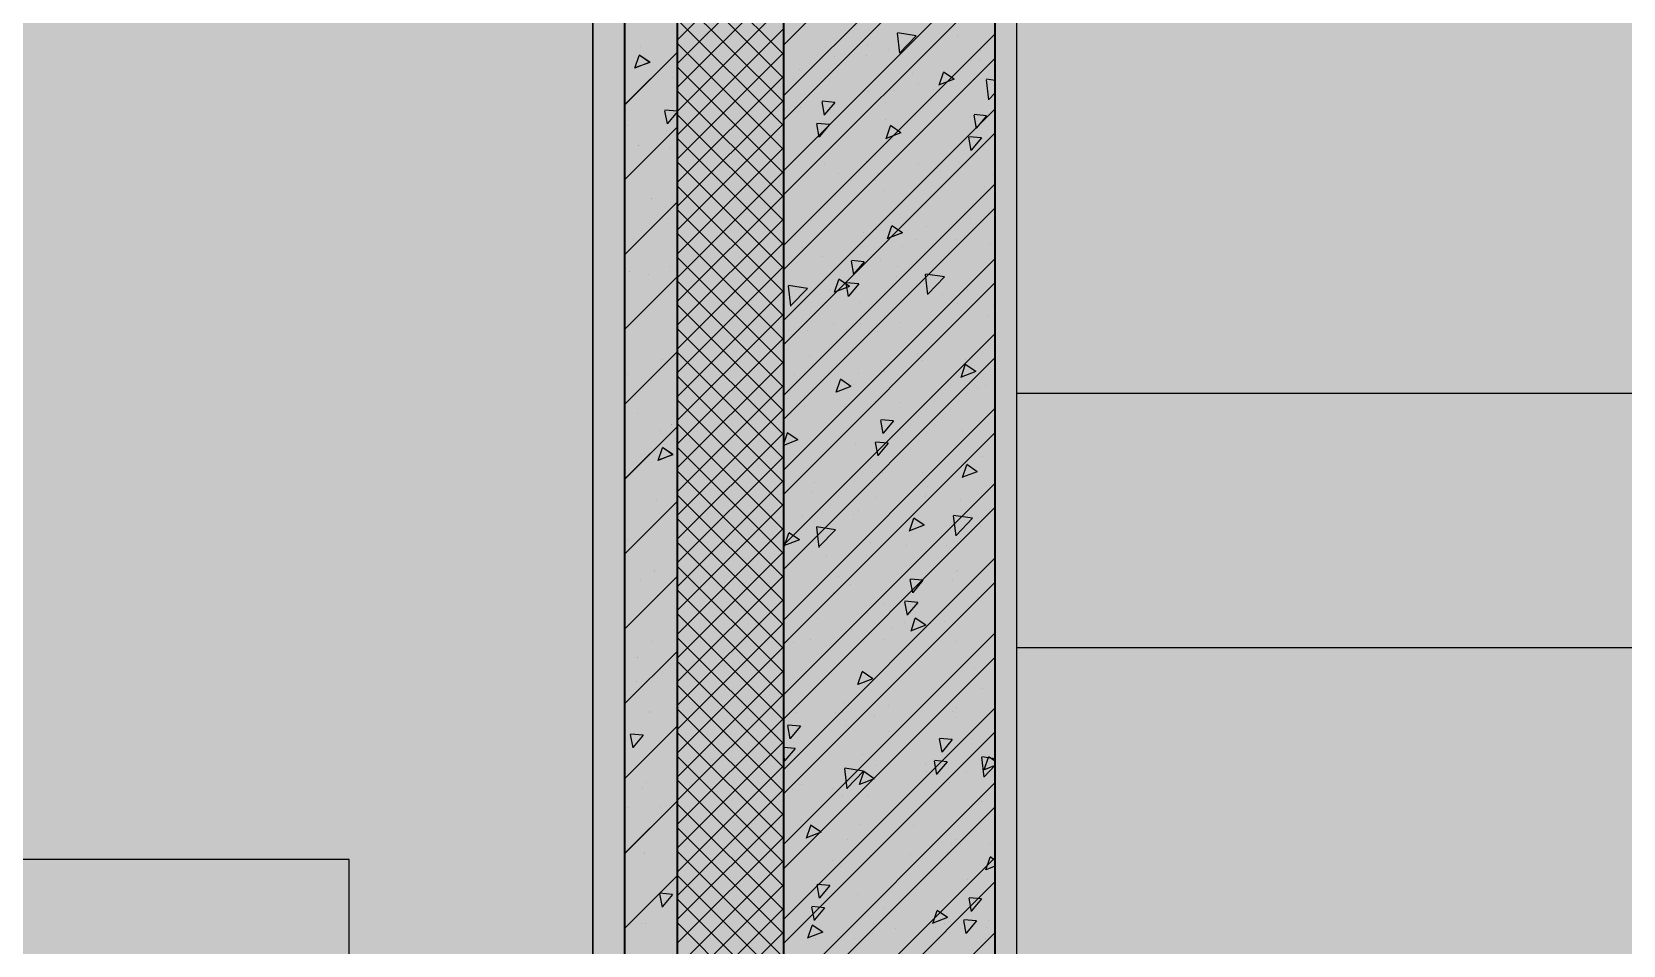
# Model space of a CAD drawing. Header units: inches. Extents: x 143994 to 247866, y 243815 to 272761.
# Drawn here: x 231828 to 233331, y 260375 to 261238 of the extents above; entities that cross this region are included whole.
import ezdxf

# ---------------------------------------------------------------- set-up
doc = ezdxf.new("R2010")
doc.units = ezdxf.units.IN
doc.header["$LTSCALE"] = 1000
doc.header["$MEASUREMENT"] = 0
doc.layers.get('DEFPOINTS').update_dxf_attribs({"color": 62})
for name, color, linetype in [('0-建筑1F', 127, 'Continuous'), ('0-建筑2F', 127, 'Continuous'), ('A-S-face(建筑粉刷线)', 136, 'Continuous'), ('A-Wall-Patn', 255, 'Continuous'), ('I-finish', 8, 'Continuous'), ('PUB_HATCH', 8, 'Continuous')]:
    doc.layers.add(name, color=color, linetype=linetype)
for name, color, linetype, lineweight in [('A-M-Stone', 11, 'Continuous', 15), ('A-Wall', 254, 'Continuous', 35), ('W-保温层', 8, 'Continuous', 13)]:
    doc.layers.add(name, color=color, linetype=linetype, lineweight=lineweight)

# ---------------------------------------------------------------- blocks, each defined once
blk = doc.blocks.new('144')
at = {"layer": 'A-M-Stone', "color": 127}
blk.add_line((647806.9, -381870.3), (647806.9, -378230.3), dxfattribs=at)
at = {"layer": 'A-S-face(建筑粉刷线)', "color": 127}
blk.add_line((648206.9, -378630.3), (648206.9, -382230.3), dxfattribs=at)
at = {"layer": 'A-Wall', "color": 127}
for p, q in [((647836.9, -378260.3), (647836.9, -381950.3)), ((647886.9, -381950.3), (647886.9, -378310.3)), ((647986.9, -378410.3), (647986.9, -382050.3)), ((648186.9, -382210.3), (648186.9, -378610.3))]:
    blk.add_line(p, q, dxfattribs=at)
at = {"layer": 'PUB_HATCH', "color": 127, "linetype": 'Continuous'}
for p, q in [((648186.9, -378779.2), (647986.9, -378979.2)), ((648186.9, -378849.9), (647986.9, -379049.9)), ((648186.9, -378920.6), (647986.9, -379120.6)), ((648094.3, -378919.9), (648096.5, -378938.9)), ((648112.4, -378922.3), (648094.6, -378919.5)), ((648112.4, -378922.3), (648096.8, -378938.5)), ((648151.7, -378921.9), (648151.7, -378921.9)), ((647886.9, -378937.8), (647836.9, -378987.8)), ((647850.3, -378941.2), (647846.3, -378953.3)), ((647860.6, -378947.5), (647850.6, -378940.7)), ((647851.7, -378932.3), (647851.7, -378932.3)), ((648035, -378941.9), (648035, -378941.9)), ((648065.2, -378941.3), (648065.2, -378941.3)), ((648085.8, -378935), (648085.8, -378935)), ((648172, -378945.8), (648172, -378945.8)), ((647860.6, -378947.5), (647846.5, -378952.8)), ((648137.7, -378957.3), (648133.7, -378969.3)), ((648148, -378963.5), (648138, -378956.8)), ((647882.1, -378961.9), (647882.1, -378961.9)), ((648091.4, -378973.8), (648091.4, -378973.8)), ((648148, -378963.5), (648134, -378968.8)), ((648167.2, -378963.9), (648167.2, -378963.9)), ((648082.9, -378985.8), (648082.9, -378985.8)), ((647874.7, -378993.2), (647877, -379005.7)), ((647886.9, -378993.7), (647875, -378992.7)), ((647886.9, -378993.8), (647877.3, -379005.2)), ((648186.9, -378991.3), (647986.9, -379191.3)), ((648018.2, -379005.7), (648020.5, -379018.2)), ((648030.4, -379006.2), (648018.5, -379005.2)), ((648083.4, -379001.6), (648083.4, -379001.6)), ((647886.9, -379008.5), (647836.9, -379058.5)), ((647839.3, -379007), (647839.3, -379007)), ((647876.5, -379011.6), (647876.5, -379011.6)), ((648030.4, -379006.2), (648020.8, -379017.7)), ((648090.1, -379020.6), (648090.1, -379020.6)), ((648161.6, -379018.3), (648164, -379030.8)), ((648173.9, -379018.8), (648161.9, -379017.8)), ((648173.9, -379018.8), (648164.2, -379030.3)), ((647849.7, -379025.9), (647849.7, -379025.9)), ((647879.7, -379028.5), (647879.7, -379028.5)), ((648164.6, -379036.1), (648164.6, -379036.1)), ((648025.5, -379043), (648025.5, -379043)), ((648114.6, -379042.7), (648114.6, -379042.7)), ((648132.2, -379047.5), (648132.2, -379047.5)), ((648186.9, -379062.1), (647986.9, -379262.1)), ((648038.8, -379052.7), (648038.8, -379052.7)), ((648184.8, -379053.1), (648184.8, -379053.1)), ((647886.9, -379079.2), (647836.9, -379129.2)), ((647862.4, -379075.9), (647862.4, -379075.9)), ((648081, -379068.1), (648081, -379068.1)), ((647877.3, -379095), (647877.3, -379095)), ((648074.7, -379105.2), (648074.7, -379105.2)), ((648089.1, -379102.3), (648085, -379114.4)), ((648099.3, -379108.5), (648085.3, -379113.9)), ((648099.3, -379108.5), (648089.4, -379101.8)), ((648062, -379121.6), (648062, -379121.6)), ((648112, -379115), (648112, -379115)), ((648182.4, -379119.7), (648182.4, -379119.7)), ((647879.7, -379140.6), (647879.7, -379140.6)), ((648186.9, -379132.8), (647986.9, -379332.8)), ((648078.5, -379134.7), (648078.5, -379134.7)), ((647886.9, -379149.9), (647836.9, -379199.9)), ((647841.4, -379145.2), (647841.4, -379145.2)), ((647859.9, -379148.2), (647859.9, -379148.2)), ((648045.9, -379156.1), (648048.2, -379168.7)), ((648058.2, -379156.7), (648046.2, -379155.6)), ((648093.3, -379149.7), (648093.3, -379149.7)), ((648120.8, -379147.8), (648123, -379166.8)), ((648138.9, -379150.2), (648121.1, -379147.4)), ((648138.9, -379150.2), (648123.3, -379166.4)), ((647874.8, -379161.6), (647874.8, -379161.6)), ((648058.2, -379156.7), (648048.5, -379168.2)), ((648151.1, -379175.1), (648151.1, -379175.1)), ((648180, -379186.3), (648180, -379186.3)), ((648185.7, -379177.3), (648185.7, -379177.3)), ((648009.3, -379200.5), (648009.3, -379200.5)), ((648034.4, -379195.2), (648034.4, -379195.2)), ((648059.4, -379193.9), (648059.4, -379193.9)), ((648076.1, -379201.3), (648076.1, -379201.3)), ((648186.9, -379203.5), (647986.9, -379403.5)), ((647886.9, -379220.6), (647836.9, -379270.6)), ((647872.4, -379228.2), (647872.4, -379228.2)), ((648011.3, -379224.5), (648011.3, -379224.5)), ((648118.1, -379229), (648118.1, -379229)), ((647840, -379242.3), (647840, -379242.3)), ((648082.4, -379239.1), (648082.4, -379239.1)), ((648040.4, -379247.3), (648036.4, -379259.4)), ((648050.6, -379253.5), (648036.6, -379258.9)), ((648050.6, -379253.5), (648040.7, -379246.8)), ((648053.5, -379251.3), (648053.5, -379251.3)), ((648133.1, -379256.2), (648133.1, -379256.2)), ((648160.3, -379255.8), (648160.3, -379255.8)), ((648177.5, -379252.9), (648177.5, -379252.9)), ((648186.9, -379274.2), (647986.9, -379474.2)), ((648006.8, -379272.8), (648006.8, -379272.8)), ((648073.7, -379267.9), (648073.7, -379267.9)), ((647886.9, -379291.3), (647836.9, -379341.3)), ((647849.1, -379279.1), (647849.1, -379279.1)), ((647881, -379289.4), (647881, -379289.4)), ((647870, -379294.8), (647870, -379294.8)), ((648073.7, -379306.6), (648076, -379319.1)), ((648085.9, -379307.1), (648074, -379306.1)), ((647872.4, -379311.8), (647868.3, -379323.9)), ((647882.6, -379318), (647868.6, -379323.4)), ((647882.6, -379318), (647872.7, -379311.3)), ((648085.9, -379307.1), (648076.3, -379318.6)), ((648175.1, -379319.5), (648175.1, -379319.5)), ((648071.2, -379334.5), (648071.2, -379334.5)), ((648080.5, -379335), (648080.5, -379335)), ((648159.8, -379327.8), (648155.7, -379339.9)), ((648170, -379334.1), (648156, -379339.4)), ((648156.2, -379325.1), (648156.2, -379325.1)), ((648170, -379334.1), (648160.1, -379327.3)), ((648186.9, -379344.9), (647986.9, -379544.9)), ((647886.9, -379362.1), (647836.9, -379412.1)), ((647867.5, -379361.3), (647867.5, -379361.3)), ((648014.5, -379353.5), (648014.5, -379353.5)), ((648074.1, -379358.4), (648074.1, -379358.4)), ((648121.3, -379358), (648121.3, -379358)), ((648147.3, -379375.7), (648149.6, -379394.7)), ((648165.4, -379378.1), (648147.6, -379375.4)), ((648165.4, -379378.1), (648149.9, -379394.4)), ((647991.7, -379392.4), (647987.7, -379404.4)), ((648002, -379398.6), (647992, -379391.9)), ((648172.7, -379386), (648172.7, -379386)), ((647840.8, -379398.5), (647840.8, -379398.5)), ((648002, -379398.6), (647988, -379403.9)), ((648068.8, -379401), (648068.8, -379401)), ((648103.6, -379404), (648103.6, -379404)), ((648153.7, -379397.4), (648153.7, -379397.4)), ((648186.9, -379415.6), (647986.9, -379615.6)), ((648027.9, -379413.9), (648027.9, -379413.9)), ((647886.9, -379432.8), (647836.9, -379482.8)), ((647851.5, -379437.1), (647851.5, -379437.1)), ((647865.1, -379427.9), (647865.1, -379427.9)), ((648039.3, -379432.8), (648039.3, -379432.8)), ((648146.1, -379437.3), (648146.1, -379437.3)), ((648150.5, -379428.4), (648150.5, -379428.4)), ((647868, -379450.7), (647868, -379450.7)), ((648033.8, -379448.4), (648033.8, -379448.4)), ((648113.7, -379457.6), (648101.7, -379456.5)), ((648170.2, -379452.6), (648170.2, -379452.6)), ((648066.4, -379467.6), (648066.4, -379467.6)), ((648081.5, -379459.7), (648081.5, -379459.7)), ((648101.4, -379457), (648103.8, -379469.6)), ((648113.7, -379457.6), (648104, -379469.1)), ((648186.9, -379486.3), (647986.9, -379686.3)), ((648051, -379482.8), (648051, -379482.8)), ((648101.1, -379476.2), (648101.1, -379476.2)), ((648111.1, -379472.9), (648107.1, -379485)), ((648121.4, -379479.1), (648107.4, -379484.5)), ((648121.4, -379479.1), (648111.4, -379472.4)), ((647862.7, -379494.5), (647862.7, -379494.5)), ((648081.8, -379492.3), (648081.8, -379492.3)), ((647886.9, -379503.5), (647836.9, -379553.5)), ((647849, -379509.4), (647849, -379509.4)), ((648167.8, -379519.2), (648167.8, -379519.2)), ((647848.5, -379532.4), (647848.5, -379532.4)), ((648063.9, -379534.2), (648063.9, -379534.2)), ((648174.8, -379538.5), (648174.8, -379538.5)), ((647860.2, -379561.1), (647860.2, -379561.1)), ((648186.9, -379557), (647986.9, -379757)), ((647998.4, -379561.7), (647998.4, -379561.7)), ((648042.6, -379561.9), (648042.6, -379561.9)), ((648048.5, -379555.1), (648048.5, -379555.1)), ((647886.9, -379574.2), (647836.9, -379624.2)), ((648149.3, -379566.4), (648149.3, -379566.4)), ((647842.3, -379582.4), (647844.6, -379594.9)), ((647854.5, -379582.9), (647842.6, -379581.9)), ((647854.5, -379582.9), (647844.9, -379594.4)), ((648165.4, -379585.8), (648165.4, -379585.8)), ((647998, -379595.5), (647986.9, -379594.5)), ((647986.9, -379601.3), (647988, -379607.4)), ((647998, -379595.5), (647988.3, -379606.9)), ((648061.5, -379600.8), (648061.5, -379600.8)), ((648141.4, -379608), (648129.5, -379607)), ((648173.9, -379603.7), (648176.1, -379622.6)), ((648186.9, -379605.3), (648174.2, -379603.3)), ((648062.5, -379617.9), (648058.4, -379630)), ((648072.7, -379624.1), (648062.8, -379617.4)), ((648073.5, -379611.7), (648073.5, -379611.7)), ((648122.2, -379617.4), (648122.2, -379617.4)), ((648129.2, -379607.5), (648131.5, -379620)), ((648141.4, -379608), (648131.8, -379619.5)), ((648186.9, -379611.3), (648176.4, -379622.3)), ((647853.8, -379632.2), (647853.8, -379632.2)), ((647857.8, -379627.7), (647857.8, -379627.7)), ((648186.9, -379627.7), (647986.9, -379827.7)), ((647995.9, -379634), (647995.9, -379634)), ((648072.7, -379624.1), (648058.7, -379629.5)), ((647886.9, -379644.9), (647836.9, -379694.9)), ((647840.2, -379651.7), (647840.2, -379651.7)), ((647870, -379650.6), (647870, -379650.6)), ((648067.4, -379641.2), (648067.4, -379641.2)), ((648163, -379652.4), (648163, -379652.4)), ((648174.1, -379645.7), (648174.1, -379645.7)), ((648002.8, -379663.6), (648002.8, -379663.6)), ((648059.1, -379667.4), (648059.1, -379667.4)), ((648109.5, -379668.1), (648109.5, -379668.1)), ((648149.9, -379681.7), (648149.9, -379681.7)), ((647855.4, -379694.2), (647855.4, -379694.2)), ((648069.6, -379696.3), (648069.6, -379696.3)), ((648145.3, -379686.3), (648145.3, -379686.3)), ((648186.9, -379698.4), (647986.9, -379898.4)), ((648033.3, -379701.7), (648033.3, -379701.7)), ((648181.8, -379698.4), (648177.8, -379710.5)), ((648186.9, -379706.6), (648178.1, -379710)), ((648186.9, -379701.2), (648182.1, -379697.9)), ((647886.9, -379715.6), (647836.9, -379765.6)), ((648160.5, -379718.9), (648160.5, -379718.9)), ((647870, -379732.8), (647872.3, -379745.3)), ((647882.3, -379733.3), (647870.3, -379732.3)), ((647882.3, -379733.3), (647872.6, -379744.8)), ((648056.6, -379733.9), (648056.6, -379733.9)), ((648013.5, -379745.3), (648015.8, -379757.9)), ((648025.7, -379745.9), (648013.8, -379744.8)), ((648025.7, -379745.9), (648016.1, -379757.4)), ((648081.2, -379745.6), (648081.2, -379745.6)), ((648169.2, -379758.4), (648157.2, -379757.4)), ((647852.9, -379760.8), (647852.9, -379760.8)), ((647857.1, -379761.2), (647857.1, -379761.2)), ((648186.9, -379769.2), (647986.9, -379969.2)), ((648013.8, -379762.9), (648009.7, -379775)), ((648024, -379769.1), (648010, -379774.5)), ((648024, -379769.1), (648014.1, -379762.4)), ((648070.6, -379770.3), (648070.6, -379770.3)), ((648092.7, -379765.2), (648092.7, -379765.2)), ((648142.8, -379758.6), (648142.8, -379758.6)), ((648156.9, -379757.9), (648159.3, -379770.4)), ((648169.2, -379758.4), (648159.5, -379769.9)), ((648016.9, -379775.1), (648016.9, -379775.1)), ((648177.4, -379774.8), (648177.4, -379774.8))]:
    blk.add_line(p, q, dxfattribs=at)
at = {"layer": 'W-保温层', "color": 127}
for p, q in [((647886.9, -378310.3), (647886.9, -382050.3)), ((647986.9, -382050.3), (647986.9, -378410.3))]:
    blk.add_line(p, q, dxfattribs=at)
at = {"layer": 'W-保温层', "color": 127, "linetype": 'Continuous'}
for p, q in [((647986.9, -378826.1), (647886.9, -378926.1)), ((647886.9, -378862.3), (647986.9, -378962.3)), ((647986.9, -378871), (647886.9, -378971)), ((647886.9, -378907.2), (647986.9, -379007.2)), ((647986.9, -378915.9), (647886.9, -379015.9)), ((647886.9, -378952.1), (647986.9, -379052.1)), ((647986.9, -378960.8), (647886.9, -379060.8)), ((647886.9, -378997), (647986.9, -379097)), ((647986.9, -379005.7), (647886.9, -379105.7)), ((647886.9, -379041.9), (647986.9, -379141.9)), ((647986.9, -379050.6), (647886.9, -379150.6)), ((647886.9, -379086.8), (647986.9, -379186.8)), ((647986.9, -379095.5), (647886.9, -379195.5)), ((647886.9, -379131.7), (647986.9, -379231.7)), ((647986.9, -379140.4), (647886.9, -379240.4)), ((647886.9, -379176.6), (647986.9, -379276.6)), ((647986.9, -379185.3), (647886.9, -379285.3)), ((647886.9, -379221.5), (647986.9, -379321.5)), ((647986.9, -379230.2), (647886.9, -379330.2)), ((647886.9, -379266.4), (647986.9, -379366.4)), ((647986.9, -379275.1), (647886.9, -379375.1)), ((647886.9, -379311.3), (647986.9, -379411.3)), ((647986.9, -379320), (647886.9, -379420)), ((647886.9, -379356.2), (647986.9, -379456.2)), ((647986.9, -379364.9), (647886.9, -379464.9)), ((647886.9, -379401.1), (647986.9, -379501.1)), ((647986.9, -379409.8), (647886.9, -379509.8)), ((647886.9, -379446), (647986.9, -379546)), ((647986.9, -379454.7), (647886.9, -379554.7)), ((647886.9, -379490.9), (647986.9, -379590.9)), ((647986.9, -379499.6), (647886.9, -379599.6)), ((647886.9, -379535.8), (647986.9, -379635.8)), ((647986.9, -379544.5), (647886.9, -379644.5)), ((647886.9, -379580.7), (647986.9, -379680.7)), ((647986.9, -379589.4), (647886.9, -379689.4)), ((647886.9, -379625.6), (647986.9, -379725.6)), ((647986.9, -379634.3), (647886.9, -379734.3)), ((647886.9, -379670.5), (647986.9, -379770.5)), ((647986.9, -379679.2), (647886.9, -379779.2)), ((647886.9, -379715.4), (647986.9, -379815.4)), ((647986.9, -379724.2), (647886.9, -379824.2)), ((647886.9, -379760.3), (647986.9, -379860.3)), ((647986.9, -379769.1), (647886.9, -379869.1))]:
    blk.add_line(p, q, dxfattribs=at)
blk = doc.blocks.new('1442323')
at = {"layer": 'A-M-Stone', "color": 127}
blk.add_line((689856.9, -382439.3), (689856.9, -378319.3), dxfattribs=at)
at = {"layer": 'A-S-face(建筑粉刷线)', "color": 127}
blk.add_line((690256.9, -378719.3), (690256.9, -382439.3), dxfattribs=at)
at = {"layer": 'A-Wall', "color": 127}
for p, q in [((689886.9, -378349.3), (689886.9, -382439.3)), ((689936.9, -382439.3), (689936.9, -378399.3)), ((690036.9, -378499.3), (690036.9, -382439.3)), ((690236.9, -382439.3), (690236.9, -378699.3))]:
    blk.add_line(p, q, dxfattribs=at)
at = {"layer": 'I-finish', "color": 127}
for p, q in [((692836.9, -379349.3), (690256.9, -379349.3)), ((690256.9, -379589.3), (692596.9, -379589.3))]:
    blk.add_line(p, q, dxfattribs=at)
at = {"layer": 'PUB_HATCH', "color": 127, "linetype": 'Continuous'}
for p, q in [((690236.9, -378820.4), (690036.9, -379020.4)), ((690236.9, -378891.1), (690036.9, -379091.1)), ((690236.9, -378961.8), (690036.9, -379161.8)), ((690116.5, -379020.6), (690116.5, -379020.6)), ((689936.9, -379026.8), (689886.9, -379076.8)), ((689900.3, -379030.3), (689896.3, -379042.4)), ((689910.6, -379036.5), (689900.6, -379029.8)), ((689901.7, -379021.3), (689901.7, -379021.3)), ((690236.9, -379032.5), (690036.9, -379232.5)), ((690223.3, -379025.1), (690223.3, -379025.1)), ((689910.6, -379036.5), (689896.5, -379041.9)), ((689932.1, -379050.9), (689932.1, -379050.9)), ((690052, -379043), (690052, -379043)), ((690158.7, -379047.5), (690158.7, -379047.5)), ((690218.4, -379050.9), (690218.4, -379050.9)), ((690117.4, -379063.7), (690117.4, -379063.7)), ((690164.2, -379057.8), (690164.2, -379057.8)), ((690178.9, -379062.5), (690178.9, -379062.5)), ((690228.4, -379052.9), (690230.7, -379071.9)), ((690236.9, -379053.8), (690228.7, -379052.5)), ((690236.9, -379065.3), (690231, -379071.5)), ((690047.6, -379077.9), (690047.6, -379077.9)), ((690052.6, -379079.1), (690052.6, -379079.1)), ((690073.1, -379073.8), (690075.4, -379086.4)), ((690085.4, -379074.3), (690073.4, -379073.3)), ((690085.4, -379074.3), (690075.7, -379085.8)), ((689889.3, -379096.1), (689889.3, -379096.1)), ((689924.7, -379082.2), (689927, -379094.7)), ((689936.9, -379082.7), (689925, -379081.7)), ((689936.9, -379082.8), (689927.3, -379094.2)), ((690147.9, -379103.1), (690137.9, -379096.3)), ((690216.6, -379086.4), (690218.9, -379098.9)), ((690228.8, -379086.9), (690216.9, -379085.8)), ((690228.8, -379086.9), (690219.2, -379098.4)), ((689936.9, -379097.5), (689886.9, -379147.5)), ((689926.5, -379100.6), (689926.5, -379100.6)), ((690236.9, -379103.2), (690036.9, -379303.2)), ((690137.6, -379096.9), (690133.6, -379109)), ((690147.9, -379103.1), (690133.9, -379108.4)), ((689899.7, -379114.9), (689899.7, -379114.9)), ((689929.7, -379117.5), (689929.7, -379117.5)), ((690216, -379117.4), (690216, -379117.4)), ((690115, -379130.2), (690115, -379130.2)), ((690126.3, -379141.4), (690126.3, -379141.4)), ((690202.1, -379131.4), (690202.1, -379131.4)), ((690119.8, -379149.7), (690119.8, -379149.7)), ((690124, -379147.8), (690124, -379147.8)), ((690226.5, -379154.2), (690226.5, -379154.2)), ((689936.9, -379168.2), (689886.9, -379218.2)), ((689912.4, -379165), (689912.4, -379165)), ((689927.3, -379184.1), (689927.3, -379184.1)), ((690236.9, -379173.9), (690036.9, -379373.9)), ((690213.6, -379184), (690213.6, -379184)), ((690112.5, -379196.8), (690112.5, -379196.8)), ((690171.9, -379191.8), (690171.9, -379191.8)), ((690055.2, -379211.8), (690055.2, -379211.8)), ((690149.5, -379210.3), (690149.5, -379210.3)), ((690199.5, -379203.7), (690199.5, -379203.7)), ((689929.7, -379229.7), (689929.7, -379229.7)), ((690037.8, -379224.5), (690037.8, -379224.5)), ((690073.7, -379220.3), (690073.7, -379220.3)), ((690100.9, -379224.3), (690103.2, -379236.8)), ((690113.1, -379224.8), (690101.2, -379223.7)), ((690113.1, -379224.8), (690103.5, -379236.3)), ((690144.6, -379229), (690144.6, -379229)), ((689936.9, -379238.9), (689886.9, -379288.9)), ((689891.4, -379234.2), (689891.4, -379234.2)), ((689909.9, -379237.3), (689909.9, -379237.3)), ((690236.9, -379244.6), (690036.9, -379444.6)), ((690089, -379241.9), (690084.9, -379254)), ((690099.2, -379248.1), (690089.3, -379241.4)), ((689924.8, -379250.6), (689924.8, -379250.6)), ((690041.5, -379247.7), (690043.7, -379266.7)), ((690059.6, -379250.1), (690041.8, -379247.3)), ((690059.6, -379250.1), (690044, -379266.3)), ((690080, -379251.4), (690080, -379251.4)), ((690099.2, -379248.1), (690085.2, -379253.5)), ((690186.7, -379255.9), (690186.7, -379255.9)), ((690211.1, -379250.6), (690211.1, -379250.6)), ((690110.1, -379263.4), (690110.1, -379263.4)), ((690096.8, -379289.2), (690096.8, -379289.2)), ((690146.9, -379282.6), (690146.9, -379282.6)), ((689936.9, -379309.7), (689886.9, -379359.7)), ((689922.4, -379317.2), (689922.4, -379317.2)), ((690236.9, -379315.4), (690036.9, -379515.4)), ((690163.6, -379311.1), (690163.6, -379311.1)), ((690208.7, -379317.2), (690208.7, -379317.2)), ((689890, -379331.3), (689890, -379331.3)), ((690047, -379331.1), (690047, -379331.1)), ((690107.7, -379330), (690107.7, -379330)), ((690208.3, -379322.4), (690204.3, -379334.5)), ((690218.6, -379328.6), (690204.6, -379334)), ((690218.6, -379328.6), (690208.6, -379321.9)), ((690220.6, -379344.8), (690220.6, -379344.8)), ((690041, -379353.6), (690041, -379353.6)), ((690094.3, -379361.5), (690094.3, -379361.5)), ((690147.8, -379358.1), (690147.8, -379358.1)), ((689936.9, -379380.4), (689886.9, -379430.4)), ((689899.1, -379368.2), (689899.1, -379368.2)), ((689931, -379378.4), (689931, -379378.4)), ((690044.2, -379368.1), (690044.2, -379368.1)), ((690128.6, -379374.7), (690130.9, -379387.2)), ((690140.9, -379375.2), (690128.9, -379374.2)), ((690140.9, -379375.2), (690131.2, -379386.7)), ((689920, -379383.8), (689920, -379383.8)), ((690236.9, -379386.1), (690036.9, -379586.1)), ((690040.3, -379386.9), (690036.9, -379397)), ((690050.5, -379393.1), (690036.9, -379398.3)), ((690050.5, -379393.1), (690040.6, -379386.4)), ((690105.2, -379396.6), (690105.2, -379396.6)), ((690206.3, -379383.8), (690206.3, -379383.8)), ((689922.4, -379400.9), (689918.3, -379412.9)), ((689932.6, -379407.1), (689918.6, -379412.4)), ((689932.6, -379407.1), (689922.7, -379400.4)), ((690123.4, -379401.1), (690123.4, -379401.1)), ((690168, -379423.7), (690168, -379423.7)), ((690041.7, -379440.4), (690041.7, -379440.4)), ((690065.8, -379432.9), (690065.8, -379432.9)), ((690172.6, -379437.4), (690172.6, -379437.4)), ((689936.9, -379451.1), (689886.9, -379501.1)), ((689917.5, -379450.4), (689917.5, -379450.4)), ((690236.9, -379456.8), (690036.9, -379656.8)), ((690171.3, -379445), (690171.3, -379445)), ((690203.8, -379450.3), (690203.8, -379450.3)), ((690054.7, -379465), (690054.7, -379465)), ((690102.8, -379463.1), (690102.8, -379463.1)), ((690108, -379459.7), (690108, -379459.7)), ((690159.7, -379467.5), (690155.6, -379479.5)), ((690169.9, -379473.6), (690160, -379466.9)), ((690214.8, -379464.2), (690214.8, -379464.2)), ((690068, -379475.6), (690070.2, -379494.6)), ((690086.1, -379478), (690068.3, -379475.3)), ((690086.1, -379478), (690070.5, -379494.2)), ((690169.9, -379473.6), (690155.9, -379479)), ((689890.8, -379487.5), (689890.8, -379487.5)), ((690191.1, -379492.6), (690191.1, -379492.6)), ((689915.1, -379517), (689915.1, -379517)), ((690115.4, -379502.6), (690115.4, -379502.6)), ((690201.4, -379516.9), (690201.4, -379516.9)), ((689936.9, -379521.8), (689886.9, -379571.8)), ((689901.5, -379526.2), (689901.5, -379526.2)), ((690236.9, -379527.5), (690036.9, -379727.5)), ((690100.4, -379529.7), (690100.4, -379529.7)), ((690156.4, -379525.1), (690158.7, -379537.7)), ((690168.6, -379525.7), (690156.7, -379524.6)), ((690168.6, -379525.7), (690159, -379537.2)), ((689918, -379539.7), (689918, -379539.7)), ((690069.1, -379561.9), (690069.1, -379561.9)), ((690138.5, -379571.5), (690138.5, -379571.5)), ((690163, -379564.4), (690163, -379564.4)), ((690175.8, -379566.4), (690175.8, -379566.4)), ((690188.6, -379564.9), (690188.6, -379564.9)), ((689912.7, -379583.5), (689912.7, -379583.5)), ((690046.4, -379584.4), (690046.4, -379584.4)), ((690062.8, -379581.5), (690062.8, -379581.5)), ((690199, -379583.5), (690199, -379583.5)), ((689936.9, -379592.5), (689886.9, -379642.5)), ((689899, -379598.5), (689899, -379598.5)), ((690236.9, -379598.2), (690036.9, -379798.2)), ((690098, -379596.3), (690098, -379596.3)), ((689898.5, -379621.4), (689898.5, -379621.4)), ((690111, -379612.5), (690107, -379624.6)), ((690121.3, -379618.7), (690107.3, -379624)), ((690121.3, -379618.7), (690111.3, -379612)), ((689910.2, -379650.1), (689910.2, -379650.1)), ((690085.9, -379650.4), (690085.9, -379650.4)), ((690093.9, -379641.2), (690093.9, -379641.2)), ((690136, -379643.8), (690136, -379643.8)), ((690196.5, -379650.1), (690196.5, -379650.1)), ((690200.6, -379645.7), (690200.6, -379645.7)), ((689936.9, -379663.2), (689886.9, -379713.2)), ((690040.7, -379663), (690043, -379675.6)), ((690052.9, -379663.5), (690041, -379662.5)), ((690052.9, -379663.5), (690043.3, -379675)), ((690095.5, -379662.9), (690095.5, -379662.9)), ((690122.8, -379654.4), (690122.8, -379654.4)), ((689892.3, -379671.4), (689894.6, -379683.9)), ((689904.5, -379671.9), (689892.6, -379670.9)), ((689904.5, -379671.9), (689894.9, -379683.4)), ((690236.9, -379668.9), (690036.9, -379868.9)), ((690136, -379668.1), (690136, -379668.1)), ((690184.1, -379675.6), (690186.5, -379688.1)), ((690196.4, -379676.1), (690184.4, -379675.1)), ((690196.4, -379676.1), (690186.7, -379687.6)), ((690230.4, -379693), (690226.3, -379705.1)), ((690236.9, -379696.7), (690230.7, -379692.5)), ((690094.5, -379703.6), (690096.8, -379722.6)), ((690112.6, -379705.9), (690094.8, -379703.2)), ((690112.6, -379705.9), (690097.1, -379722.2)), ((690170.7, -379698.3), (690170.7, -379698.3)), ((690209.7, -379706.1), (690209.7, -379706.1)), ((690236.9, -379700.6), (690226.6, -379704.6)), ((689903.8, -379721.2), (689903.8, -379721.2)), ((689907.8, -379716.7), (689907.8, -379716.7)), ((690054.1, -379718.3), (690054.1, -379718.3)), ((690083.4, -379722.7), (690083.4, -379722.7)), ((690194.1, -379716.6), (690194.1, -379716.6)), ((689936.9, -379733.9), (689886.9, -379783.9)), ((689890.2, -379740.7), (689890.2, -379740.7)), ((689920, -379739.6), (689920, -379739.6)), ((690236.9, -379739.6), (690036.9, -379939.6)), ((690093.1, -379729.5), (690093.1, -379729.5)), ((690062.4, -379757.5), (690058.3, -379769.6)), ((690072.6, -379763.7), (690062.6, -379757)), ((690072.6, -379763.7), (690058.6, -379769.1)), ((690097.1, -379770.3), (690097.1, -379770.3)), ((689905.4, -379783.3), (689905.4, -379783.3)), ((690157.1, -379785), (690157.1, -379785)), ((690191.7, -379783.2), (690191.7, -379783.2)), ((690203.9, -379774.8), (690203.9, -379774.8)), ((690232.8, -379775), (690232.8, -379775)), ((690090.7, -379796), (690090.7, -379796)), ((689936.9, -379804.6), (689886.9, -379854.6)), ((690236.9, -379810.3), (690036.9, -380010.3)), ((690068.4, -379813.5), (690070.7, -379826)), ((690080.7, -379814), (690068.7, -379812.9)), ((690080.7, -379814), (690071, -379825.5)), ((690162.4, -379817.6), (690162.4, -379817.6)), ((689920, -379821.8), (689922.3, -379834.4)), ((689932.3, -379822.4), (689920.3, -379821.3)), ((689932.3, -379822.4), (689922.6, -379833.9)), ((690211.9, -379826), (690214.2, -379838.6)), ((690224.1, -379826.5), (690212.2, -379825.5)), ((690224.1, -379826.5), (690214.5, -379838)), ((690045.8, -379837.6), (690045.8, -379837.6)), ((690181.7, -379838), (690177.7, -379850.1)), ((690192, -379844.2), (690178, -379849.6)), ((690192, -379844.2), (690182, -379837.5)), ((690230.3, -379847.3), (690230.3, -379847.3)), ((689902.9, -379849.8), (689902.9, -379849.8)), ((689907.1, -379850.3), (689907.1, -379850.3)), ((690088.2, -379862.6), (690088.2, -379862.6)), ((690121.9, -379849.6), (690121.9, -379849.6)), ((690180.2, -379853.9), (690180.2, -379853.9)), ((690189.2, -379849.8), (690189.2, -379849.8)), ((690228.7, -379854.1), (690228.7, -379854.1)), ((690104.4, -379863.8), (690104.4, -379863.8))]:
    blk.add_line(p, q, dxfattribs=at)
at = {"layer": 'W-保温层', "color": 127}
for p, q in [((689936.9, -382389.3), (689936.9, -378399.3)), ((690036.9, -378499.3), (690036.9, -382389.3))]:
    blk.add_line(p, q, dxfattribs=at)
at = {"layer": 'W-保温层', "color": 127, "linetype": 'Continuous'}
for p, q in [((689936.9, -378928.8), (690036.9, -379028.8)), ((690036.9, -378937.7), (689936.9, -379037.7)), ((689936.9, -378973.8), (690036.9, -379073.8)), ((690036.9, -378982.6), (689936.9, -379082.6)), ((689936.9, -379018.7), (690036.9, -379118.7)), ((690036.9, -379027.5), (689936.9, -379127.5)), ((689936.9, -379063.6), (690036.9, -379163.6)), ((690036.9, -379072.4), (689936.9, -379172.4)), ((689936.9, -379108.5), (690036.9, -379208.5)), ((690036.9, -379117.3), (689936.9, -379217.3)), ((689936.9, -379153.4), (690036.9, -379253.4)), ((690036.9, -379162.2), (689936.9, -379262.2)), ((689936.9, -379198.3), (690036.9, -379298.3)), ((690036.9, -379207.1), (689936.9, -379307.1)), ((689936.9, -379243.2), (690036.9, -379343.2)), ((690036.9, -379252), (689936.9, -379352)), ((689936.9, -379288.1), (690036.9, -379388.1)), ((690036.9, -379296.9), (689936.9, -379396.9)), ((689936.9, -379333), (690036.9, -379433)), ((690036.9, -379341.8), (689936.9, -379441.8)), ((689936.9, -379377.9), (690036.9, -379477.9)), ((690036.9, -379386.7), (689936.9, -379486.7)), ((689936.9, -379422.8), (690036.9, -379522.8)), ((690036.9, -379431.6), (689936.9, -379531.6)), ((689936.9, -379467.7), (690036.9, -379567.7)), ((690036.9, -379476.5), (689936.9, -379576.5)), ((689936.9, -379512.6), (690036.9, -379612.6)), ((690036.9, -379521.4), (689936.9, -379621.4)), ((689936.9, -379557.5), (690036.9, -379657.5)), ((690036.9, -379566.3), (689936.9, -379666.3)), ((689936.9, -379602.4), (690036.9, -379702.4)), ((690036.9, -379611.2), (689936.9, -379711.2)), ((689936.9, -379647.3), (690036.9, -379747.3)), ((690036.9, -379656.1), (689936.9, -379756.1)), ((689936.9, -379692.2), (690036.9, -379792.2)), ((690036.9, -379701), (689936.9, -379801)), ((689936.9, -379737.1), (690036.9, -379837.1)), ((690036.9, -379745.9), (689936.9, -379845.9)), ((689936.9, -379782), (690036.9, -379882)), ((690036.9, -379790.8), (689936.9, -379890.8)), ((689936.9, -379826.9), (690036.9, -379926.9)), ((690036.9, -379835.7), (689936.9, -379935.7))]:
    blk.add_line(p, q, dxfattribs=at)

msp = doc.modelspace()

# ---------------------------------------------------------------- hatches: boundary and pattern name
at = {"layer": 'DEFPOINTS'}
h = msp.add_hatch(dxfattribs=at)
h.set_pattern_fill('ANSI31', color=250)
h.set_pattern_definition([(45, (0, 0), (-1.122532015, 1.122532015), [])])
h.paths.add_polyline_path([(247866.03, 243814.78), (223286.02, 243814.78), (223286.02, 270814.78), (247866.03, 270814.78)])

# ---------------------------------------------------------------- linework, layer by layer
at = {"layer": 'A-Wall-Patn'}
for p, q in [((232388.2, 258256.1), (232388.2, 261896.1)), ((232738.2, 257946.1), (232738.2, 261546.1))]:
    msp.add_line(p, q, dxfattribs=at)
at = {"layer": 'A-Wall-Patn', "color": 11}
msp.add_lwpolyline([(215828.2, 253131.1), (215828.2, 260486.1), (217958.2, 260486.1), (217958.2, 264126.1), (222398.2, 264126.1), (222398.2, 264396.1), (223398.2, 264396.1), (223398.2, 260436.1), (225208.2, 260436.1), (225208.2, 264126.1), (230718.2, 264126.1), (230718.2, 258286.1), (232358.2, 258286.1), (232358.2, 261926.1), (237483.2, 261926.1), (237483.2, 262196.1), (238483.2, 262196.1), (238483.2, 261926.1), (242918.2, 261926.1), (242918.2, 258286.1), (245048.2, 258286.1), (245048.2, 250931.1)], dxfattribs=at)
at = {"layer": 'DEFPOINTS'}
msp.add_lwpolyline([(235813.2, 264221.1), (233013.2, 264221.1), (233013.2, 261766.1), (232968.2, 261766.1), (232908.2, 261766.1), (232908.2, 262026.1), (232888.2, 262026.1), (232888.2, 261926.1), (232358.2, 261926.1), (232358.2, 259336.1), (232128.2, 259336.1), (232128.2, 260456.1), (231788.2, 260456.1), (231788.2, 263456.1), (232708.15, 263456.1), (232708.15, 265601.1)], dxfattribs=at)

# ---------------------------------------------------------------- block references
at = {"layer": '0-建筑1F'}
msp.add_blockref('144', (-415448.72, 640156.38), dxfattribs=at)
at = {"layer": '0-建筑2F'}
msp.add_blockref('1442323', (-457498.72, 640245.41), dxfattribs=at)

doc.saveas('drawing.dxf')
